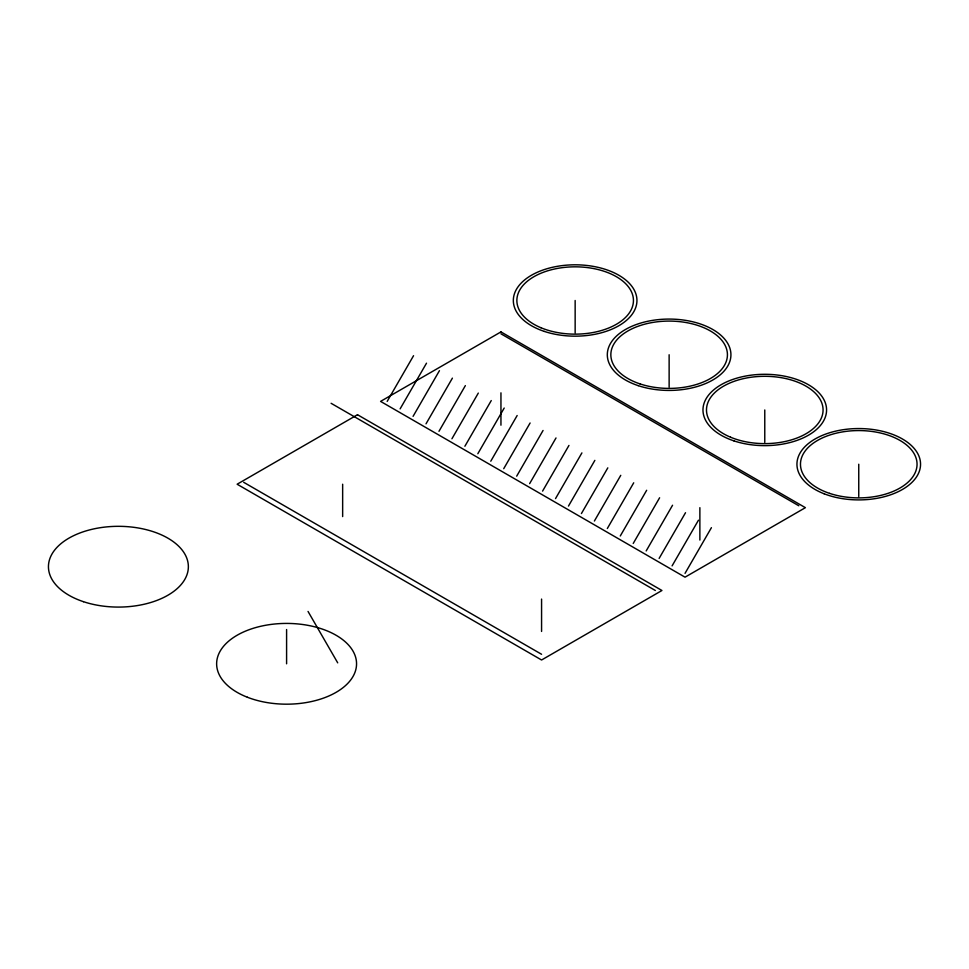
<?xml version="1.0" encoding="UTF-8"?>
<svg xmlns="http://www.w3.org/2000/svg" width="969" height="969" viewBox="0 0 969 969"><rect width="100%" height="100%" fill="white"/><g stroke="black" fill="none" stroke-linecap="round" stroke-linejoin="round"><path stroke-width="1.45" d="M387.176 401.396L413.557 355.696M400.124 408.87L426.505 363.181M413.073 416.355L439.454 370.655M426.021 423.828L452.402 378.128M438.981 431.302L465.362 385.614M451.929 438.775L478.311 393.087M464.878 446.261L491.259 400.56M477.826 453.734L504.207 408.034M490.774 461.208L517.155 415.519M503.723 468.693L530.104 422.993M516.683 476.167L543.064 430.466M529.631 483.64L556.012 437.952M542.579 491.113L568.96 445.425M555.528 498.599L581.909 452.898M568.476 506.072L594.857 460.372M581.424 513.546L607.817 467.857M594.385 521.031L620.766 475.331M607.333 528.505L633.714 482.804M620.281 535.978L646.662 490.278M633.229 543.452L659.61 497.763M646.178 550.937L672.559 505.237M659.126 558.41L685.519 512.71M672.086 565.884L698.467 520.196M685.035 573.357L711.416 527.669M500.949 333.808L798.807 505.77M331.107 403.298L655.347 590.496M243.716 482.32L541.574 654.281M308.033 611.439L337.709 662.844M858.752 464.224L858.752 496.588M764.771 409.96L764.771 442.336M699.872 507.671L699.872 540.048M669.131 354.751L669.131 387.115M575.15 300.487L575.15 332.851M541.574 599.072L541.574 631.437M500.949 392.833L500.949 425.197M342.651 484.221L342.651 516.586M286.594 629.535L286.594 663.801M357.5 414.72L237.126 484.221L541.574 659.998L661.948 590.496L357.5 414.72M500.949 331.907L380.575 401.396L685.035 577.173L805.396 507.671L500.949 331.907M247.386 697.244A69.962 40.383 0 0 0 356.374 666.684A69.962 40.383 0 0 0 256.022 627.476A69.962 40.383 0 0 0 247.386 697.244M83.431 601.676A69.962 40.383 0 0 0 188.361 566.695A69.962 40.383 0 0 0 83.431 531.727A69.962 40.383 0 0 0 83.431 601.676M639.988 383.894A58.297 33.661 0 0 0 727.428 354.751A58.297 33.661 0 0 0 639.988 325.596A58.297 33.661 0 0 0 639.988 383.894M540.944 327.74A58.297 33.661 0 0 0 633.132 303.963A58.297 33.661 0 0 0 551.373 269.757A58.297 33.661 0 0 0 540.944 327.74M829.609 493.378A58.297 33.661 0 0 0 917.049 464.224A58.297 33.661 0 0 0 829.609 435.081A58.297 33.661 0 0 0 829.609 493.378M730.565 437.213A58.297 33.661 0 0 0 822.754 413.436A58.297 33.661 0 0 0 740.994 379.23A58.297 33.661 0 0 0 730.565 437.213M544.251 331.386A61.798 35.671 0 0 0 636.948 300.487A61.798 35.671 0 0 0 544.251 269.588A61.798 35.671 0 0 0 544.251 331.386M638.232 385.65A61.798 35.671 0 0 0 730.929 354.751A61.798 35.671 0 0 0 638.232 323.852A61.798 35.671 0 0 0 638.232 385.65M733.872 440.859A61.798 35.671 0 0 0 826.569 409.96A61.798 35.671 0 0 0 733.872 379.073A61.798 35.671 0 0 0 733.872 440.859M824.122 493.778A61.798 35.671 0 0 0 920.393 466.767A61.798 35.671 0 0 0 831.753 432.138A61.798 35.671 0 0 0 824.122 493.778"/></g></svg>
